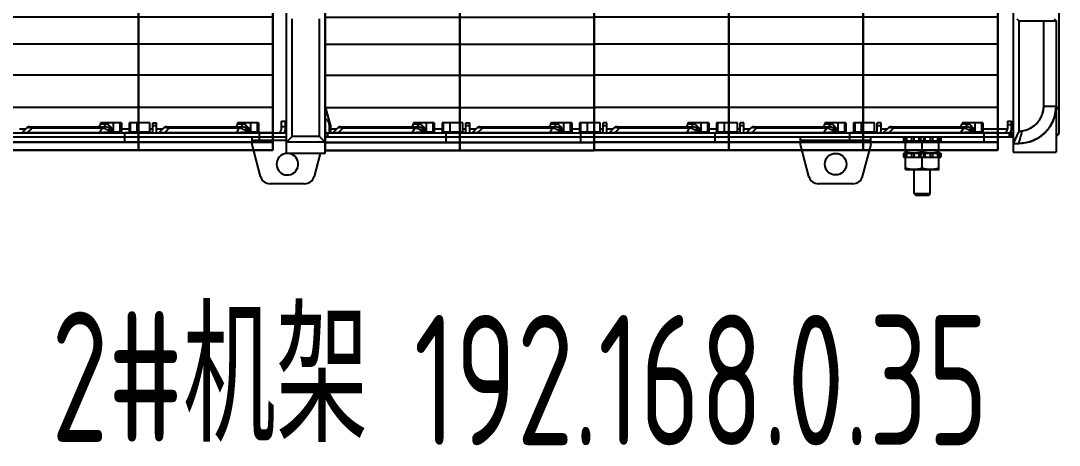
# Model space of a CAD drawing. Header units: millimetres. Extents: x 30557 to 235556, y -116603 to -73383.
# Drawn here: x 123950.4 to 124269.3, y -75320.6 to -75190.3 of the extents above; entities that cross this region are included whole.
import ezdxf

# ---------------------------------------------------------------- set-up
doc = ezdxf.new("R2010")
doc.units = ezdxf.units.MM
doc.layers.add('DRAW', color=7, linetype='Continuous')
doc.styles.add('supcon', font='sceie.shx', dxfattribs={"width": 0.75, "height": 40, "bigfont": 'sceic.shx'})

# ---------------------------------------------------------------- blocks, each defined once
blk = doc.blocks.new('1756-A10-Z')
at = {"color": 7, "linetype": 'Continuous'}
for p, q in [((201.72, -136.82), (201.72, 8.7)), ((211.64, -136.82), (211.64, 8.7)), ((387.68, 8.71), (387.68, -136.42)), ((399.5, -131.13), (399.5, 3.42)), ((203.22, -132.41), (203.22, -102.34)), ((210.14, -132.41), (210.14, -102.34)), ((388.68, -102.34), (389.18, -102.84)), ((389.18, -102.84), (398.7, -102.84)), ((389.18, -102.84), (389.18, -131.06)), ((395.54, -124.66), (395.54, -102.84)), ((398.2, -102.34), (398.7, -102.84)), ((398.7, -102.84), (398.7, -136.42)), ((212.98, -129.5), (211.64, -124.49)), ((136.01, -129.96), (155.01, -129.96)), ((159.46, -128.96), (154.13, -128.96)), ((154.13, -128.96), (154.13, -129.21)), ((159.46, -128.96), (159.46, -131.26)), ((166.79, -128.96), (161.47, -128.96)), ((161.47, -128.96), (161.47, -131.26)), ((166.79, -131.26), (166.79, -128.96)), ((167.48, -128.96), (168.48, -128.96)), ((167.48, -131.01), (167.48, -128.96)), ((168.48, -131.01), (168.48, -128.96)), ((171.09, -129.96), (190.09, -129.96)), ((194.54, -128.96), (189.21, -128.96)), ((189.21, -128.96), (189.21, -129.21)), ((194.54, -128.96), (194.54, -131.26)), ((200.46, -128.5), (201.47, -128.5)), ((200.46, -130.51), (200.46, -128.5)), ((201.47, -130.51), (201.47, -128.5)), ((211.69, -131.26), (211.69, -129.4)), ((212.69, -129.4), (212.69, -131.26)), ((212.98, -129.5), (212.98, -131.43)), ((215.59, -129.96), (235.09, -129.96)), ((239.54, -128.96), (234.22, -128.96)), ((234.22, -128.96), (234.22, -129.21)), ((239.54, -128.96), (239.54, -131.26)), ((246.87, -128.96), (241.55, -128.96)), ((241.55, -128.96), (241.55, -131.26)), ((246.87, -131.26), (246.87, -128.96)), ((247.66, -128.96), (248.66, -128.96)), ((247.66, -131.01), (247.66, -128.96)), ((248.66, -131.01), (248.66, -128.96)), ((251.27, -129.96), (270.27, -129.96)), ((274.72, -128.96), (269.4, -128.96)), ((269.4, -128.96), (269.4, -129.21)), ((274.72, -128.96), (274.72, -131.26)), ((282.05, -128.96), (276.73, -128.96)), ((276.73, -128.96), (276.73, -131.26)), ((282.05, -131.26), (282.05, -128.96)), ((283.74, -128.96), (282.74, -128.96)), ((282.74, -131.01), (282.74, -128.96)), ((283.74, -131.01), (283.74, -128.96)), ((286.35, -129.96), (305.35, -129.96)), ((309.8, -128.96), (304.47, -128.96)), ((304.47, -128.96), (304.47, -129.21)), ((309.8, -128.96), (309.8, -131.26)), ((317.13, -128.96), (311.81, -128.96)), ((311.81, -128.96), (311.81, -131.26)), ((317.13, -131.26), (317.13, -128.96)), ((318.82, -128.96), (317.82, -128.96)), ((317.82, -131.01), (317.82, -128.96)), ((318.82, -131.01), (318.82, -128.96)), ((321.43, -129.96), (340.43, -129.96)), ((344.88, -128.96), (339.55, -128.96)), ((339.55, -128.96), (339.55, -129.21)), ((344.88, -128.96), (344.88, -131.26)), ((352.21, -128.96), (346.88, -128.96)), ((346.88, -128.96), (346.88, -131.26)), ((352.21, -131.26), (352.21, -128.96)), ((353.9, -128.96), (352.9, -128.96)), ((352.9, -131.01), (352.9, -128.96)), ((353.9, -131.01), (353.9, -128.96)), ((356.51, -129.96), (375.51, -129.96)), ((379.96, -128.96), (374.63, -128.96)), ((374.63, -128.96), (374.63, -129.21)), ((379.96, -128.96), (379.96, -131.26)), ((386.27, -128.5), (387.28, -128.5)), ((386.27, -128.5), (386.27, -130.51)), ((387.28, -130.51), (387.28, -128.5)), ((26.36, -131.51), (201.72, -131.51)), ((26.36, -132.51), (201.72, -132.51)), ((135.19, -130.3), (134.06, -131.43)), ((170.27, -130.3), (169.14, -131.43)), ((192.94, -134.52), (192.94, -132.51)), ((203.22, -132.41), (201.72, -133.91)), ((210.14, -132.41), (203.22, -132.41)), ((210.14, -132.41), (211.64, -133.91)), ((211.64, -131.51), (387.68, -131.51)), ((211.64, -132.51), (387.68, -132.51)), ((212.24, -131.51), (212.24, -132.51)), ((214.77, -130.3), (213.64, -131.43)), ((250.46, -130.3), (249.32, -131.43)), ((285.53, -130.3), (284.4, -131.43)), ((320.61, -130.3), (319.48, -131.43)), ((333.25, -134.52), (333.25, -132.51)), ((351.29, -134.52), (351.29, -132.51)), ((355.69, -130.3), (354.56, -131.43)), ((359.64, -132.51), (359.64, -133.55)), ((359.65, -132.51), (359.65, -133.55)), ((360.14, -133.55), (360.14, -132.51)), ((360.44, -132.51), (360.44, -133.55)), ((361.78, -133.55), (361.78, -132.51)), ((362.3, -132.51), (362.3, -133.55)), ((363.63, -133.55), (363.63, -132.51)), ((364.12, -133.55), (364.12, -132.51)), ((364.73, -132.51), (364.73, -133.55)), ((365.21, -133.55), (365.21, -132.51)), ((366.55, -133.55), (366.55, -132.51)), ((367.07, -132.51), (367.07, -133.55)), ((368.4, -133.55), (368.4, -132.51)), ((368.71, -132.51), (368.71, -133.55)), ((369.19, -133.55), (369.19, -132.51)), ((369.2, -132.51), (369.2, -133.55)), ((386.73, -131.51), (386.73, -132.51)), ((389.18, -131.06), (387.68, -134.21)), ((195.12, -142.68), (192.94, -134.52)), ((211.64, -133.91), (201.72, -133.91)), ((335.44, -142.68), (333.25, -134.52)), ((351.29, -134.52), (349.11, -142.68)), ((359.64, -133.55), (369.2, -133.55)), ((360.12, -136.65), (360.12, -133.55)), ((364.42, -136.32), (364.42, -133.55)), ((368.73, -136.65), (368.73, -133.55)), ((387.68, -134.21), (389.15, -134.21)), ((211.64, -136.82), (201.72, -136.82)), ((210.36, -136.82), (208.79, -142.68)), ((359.64, -136.7), (369.2, -136.7)), ((359.64, -136.7), (359.64, -137.74)), ((359.64, -137.74), (369.2, -137.74)), ((359.65, -136.7), (359.65, -137.74)), ((360.22, -136.7), (360.11, -136.64)), ((360.12, -140.84), (360.12, -137.74)), ((360.14, -137.74), (360.14, -136.7)), ((360.44, -136.7), (360.44, -137.74)), ((361.78, -137.74), (361.78, -136.7)), ((362.3, -136.7), (362.3, -137.74)), ((363.63, -137.74), (363.63, -136.7)), ((364.12, -137.74), (364.12, -136.7)), ((364.42, -140.5), (364.42, -137.74)), ((364.73, -136.7), (364.73, -137.74)), ((365.21, -137.74), (365.21, -136.7)), ((366.55, -137.74), (366.55, -136.7)), ((367.07, -136.7), (367.07, -137.74)), ((368.4, -137.74), (368.4, -136.7)), ((368.63, -136.7), (368.74, -136.64)), ((368.71, -136.7), (368.71, -137.74)), ((368.73, -140.84), (368.73, -137.74)), ((369.19, -137.74), (369.19, -136.7)), ((369.2, -136.7), (369.2, -137.74)), ((387.68, -136.42), (398.7, -136.42)), ((360.22, -140.89), (360.11, -140.83)), ((368.63, -140.89), (368.74, -140.83)), ((360.22, -140.89), (368.63, -140.89)), ((362.34, -147.04), (362.34, -140.89)), ((366.51, -147.04), (366.51, -140.89)), ((206.37, -144.54), (197.54, -144.54)), ((346.69, -144.54), (337.86, -144.54)), ((362.34, -147.04), (366.51, -147.04)), ((362.72, -147.42), (362.34, -147.04)), ((362.72, -147.42), (366.13, -147.42)), ((366.13, -147.42), (366.51, -147.04))]:
    blk.add_line(p, q, dxfattribs=at)
at = {"color": 9, "linetype": 'Continuous'}
for p, q in [((395.54, -124.66), (398.7, -124.66)), ((136.61, -130.3), (136.61, -129.96)), ((154.13, -129.21), (155.28, -129.21)), ((154.49, -130.3), (154.49, -129.96)), ((157.41, -128.96), (157.41, -131.12)), ((159.19, -131.26), (159.19, -128.96)), ((161.73, -128.96), (161.73, -131.26)), ((163.52, -131.26), (163.52, -128.96)), ((168.48, -129.71), (167.48, -129.71)), ((171.69, -130.3), (171.69, -129.96)), ((189.21, -129.21), (190.36, -129.21)), ((189.57, -130.3), (189.57, -129.96)), ((192.49, -128.96), (192.49, -131.12)), ((194.27, -131.26), (194.27, -128.96)), ((201.47, -130), (200.46, -130)), ((216.19, -130.3), (216.19, -129.96)), ((234.22, -129.21), (235.36, -129.21)), ((234.57, -130.3), (234.57, -129.96)), ((237.49, -128.96), (237.49, -131.12)), ((239.27, -131.26), (239.27, -128.96)), ((241.81, -128.96), (241.81, -131.26)), ((243.6, -131.26), (243.6, -128.96)), ((248.66, -129.71), (247.66, -129.71)), ((251.87, -130.3), (251.87, -129.96)), ((269.4, -129.21), (270.54, -129.21)), ((269.75, -130.3), (269.75, -129.96)), ((272.67, -128.96), (272.67, -131.12)), ((274.45, -131.26), (274.45, -128.96)), ((276.99, -128.96), (276.99, -131.26)), ((278.78, -131.26), (278.78, -128.96)), ((283.74, -129.71), (282.74, -129.71)), ((286.95, -130.3), (286.95, -129.96)), ((304.47, -129.21), (305.62, -129.21)), ((304.83, -130.3), (304.83, -129.96)), ((307.75, -128.96), (307.75, -131.12)), ((309.53, -131.26), (309.53, -128.96)), ((312.07, -128.96), (312.07, -131.26)), ((313.86, -131.26), (313.86, -128.96)), ((318.82, -129.71), (317.82, -129.71)), ((322.03, -130.3), (322.03, -129.96)), ((339.55, -129.21), (340.7, -129.21)), ((339.91, -130.3), (339.91, -129.96)), ((342.83, -128.96), (342.83, -131.12)), ((344.61, -131.26), (344.61, -128.96)), ((347.15, -128.96), (347.15, -131.26)), ((348.94, -131.26), (348.94, -128.96)), ((353.9, -129.71), (352.9, -129.71)), ((357.11, -130.3), (357.11, -129.96)), ((374.63, -129.21), (375.77, -129.21)), ((374.99, -130.3), (374.99, -129.96)), ((377.91, -128.96), (377.91, -131.12)), ((379.69, -131.26), (379.69, -128.96)), ((387.28, -129.5), (386.27, -129.5)), ((133.4, -130.51), (134.99, -130.51)), ((135.48, -131.43), (136.61, -130.3)), ((135.48, -131.43), (153.84, -131.43)), ((154.49, -130.3), (136.61, -130.3)), ((154.49, -130.3), (153.84, -131.43)), ((154.54, -131.41), (154.5, -131.41)), ((156.5, -131.26), (156.58, -131.12)), ((156.5, -131.26), (159.46, -131.26)), ((157.41, -131.12), (156.58, -131.12)), ((159.46, -130.51), (161.47, -130.51)), ((161.47, -131.26), (166.79, -131.26)), ((166.79, -130.51), (167.48, -130.51)), ((168.48, -130.51), (170.07, -130.51)), ((170.56, -131.43), (171.69, -130.3)), ((170.56, -131.43), (188.92, -131.43)), ((189.57, -130.3), (171.69, -130.3)), ((189.57, -130.3), (188.92, -131.43)), ((189.62, -131.41), (189.58, -131.41)), ((191.58, -131.26), (191.66, -131.12)), ((191.58, -131.26), (194.54, -131.26)), ((192.49, -131.12), (191.66, -131.12)), ((211.74, -132.51), (211.74, -131.51)), ((212.98, -130.51), (214.57, -130.51)), ((215.06, -131.43), (216.19, -130.3)), ((215.06, -131.43), (233.92, -131.43)), ((234.57, -130.3), (216.19, -130.3)), ((234.57, -130.3), (233.92, -131.43)), ((234.62, -131.41), (234.58, -131.41)), ((236.58, -131.26), (236.66, -131.12)), ((236.58, -131.26), (239.54, -131.26)), ((237.49, -131.12), (236.66, -131.12)), ((239.54, -130.51), (241.55, -130.51)), ((241.55, -131.26), (246.87, -131.26)), ((246.87, -130.51), (247.66, -130.51)), ((248.66, -130.51), (250.25, -130.51)), ((250.74, -131.43), (251.87, -130.3)), ((250.74, -131.43), (269.1, -131.43)), ((269.75, -130.3), (251.87, -130.3)), ((269.75, -130.3), (269.1, -131.43)), ((269.8, -131.41), (269.76, -131.41)), ((271.76, -131.26), (271.84, -131.12)), ((271.76, -131.26), (274.72, -131.26)), ((272.67, -131.12), (271.84, -131.12)), ((274.72, -130.51), (276.73, -130.51)), ((276.73, -131.26), (282.05, -131.26)), ((282.05, -130.51), (282.74, -130.51)), ((283.74, -130.51), (285.33, -130.51)), ((285.82, -131.43), (286.95, -130.3)), ((285.82, -131.43), (304.18, -131.43)), ((304.83, -130.3), (286.95, -130.3)), ((304.83, -130.3), (304.18, -131.43)), ((304.88, -131.41), (304.84, -131.41)), ((306.84, -131.26), (306.92, -131.12)), ((306.84, -131.26), (309.8, -131.26)), ((307.75, -131.12), (306.92, -131.12)), ((309.8, -130.51), (311.81, -130.51)), ((311.81, -131.26), (317.13, -131.26)), ((317.13, -130.51), (317.82, -130.51)), ((318.82, -130.51), (320.41, -130.51)), ((320.9, -131.43), (322.03, -130.3)), ((320.9, -131.43), (339.26, -131.43)), ((339.91, -130.3), (322.03, -130.3)), ((339.91, -130.3), (339.26, -131.43)), ((339.96, -131.41), (339.92, -131.41)), ((341.92, -131.26), (342, -131.12)), ((341.92, -131.26), (344.88, -131.26)), ((342.83, -131.12), (342, -131.12)), ((346.88, -131.26), (352.21, -131.26)), ((353.9, -130.51), (355.49, -130.51)), ((355.98, -131.43), (357.11, -130.3)), ((355.98, -131.43), (374.34, -131.43)), ((374.99, -130.3), (357.11, -130.3)), ((374.99, -130.3), (374.34, -131.43)), ((375.04, -131.41), (375, -131.41)), ((376.99, -131.26), (377.08, -131.12)), ((376.99, -131.26), (379.96, -131.26)), ((377.91, -131.12), (377.08, -131.12)), ((379.96, -130.51), (386.27, -130.51)), ((387.24, -131.51), (387.24, -132.51)), ((387.28, -130.51), (387.68, -130.51)), ((201.72, -133.51), (192.94, -133.51)), ((351.29, -133.51), (333.25, -133.51))]:
    blk.add_line(p, q, dxfattribs=at)
at = {"color": 7, "linetype": 'Continuous'}
blk.add_circle((342.27, -139.53), 2.76, dxfattribs=at)
for centre, radius, start, end in [((389.15, -124.66), 9.55, 270, 0), ((389.15, -124.66), 6.39, 278.2072, 360), ((389.12, -124.66), 6.42, 346.4125, 359.9598), ((389.15, -124.65), 9.55, 349.1533, 359.9513), ((398.13, -126.12), 1.38, 0, 67.3162), ((389.15, -124.66), 6.39, 332.7319, 338.0625), ((389.16, -124.67), 6.38, 338.0843, 346.4098), ((136.01, -131.12), 1.15, 90, 134.9999), ((153.38, -129.21), 0.752, 300, 0), ((171.09, -131.12), 1.15, 90, 134.9999), ((188.46, -129.21), 0.752, 300, 0), ((211.19, -129.4), 1.5, 0, 72.2016), ((211.19, -129.4), 0.501, 0, 22.6631), ((215.59, -131.12), 1.15, 90, 134.9999), ((233.46, -129.21), 0.752, 300, 0), ((251.27, -131.12), 1.15, 90, 134.9999), ((268.64, -129.21), 0.752, 300, 0), ((286.35, -131.12), 1.15, 90, 134.9999), ((303.72, -129.21), 0.752, 300, 0), ((321.43, -131.12), 1.15, 90, 134.9999), ((338.8, -129.21), 0.752, 300, 0), ((356.51, -131.12), 1.15, 90, 134.9999), ((373.88, -129.21), 0.752, 300, 0), ((389.16, -124.67), 6.38, 291.7967, 299.5672), ((389.15, -124.67), 6.39, 299.5894, 305.4732), ((389.13, -124.64), 6.43, 305.476, 317.7108), ((389.19, -124.7), 6.34, 317.7388, 319.1028), ((389.12, -124.65), 6.42, 319.144, 332.7276), ((159.71, -131.26), 0.251, 180, 240), ((167.04, -131.26), 0.251, 180, 270), ((166.98, -131.01), 0.501, 300.1074, 0), ((166.98, -131.01), 1.5, 340.2953, 0), ((194.79, -131.26), 0.251, 180, 240), ((199.46, -130.51), 1, 270, 0), ((199.46, -130.51), 2, 329.3914, 0), ((212.94, -131.26), 1.25, 180, 192.0165), ((212.94, -131.26), 0.251, 180, 270), ((239.79, -131.26), 0.251, 180, 240), ((241.3, -131.26), 0.251, 330, 0), ((247.12, -131.26), 0.251, 180, 270), ((247.16, -131.01), 0.501, 300.1074, 0), ((247.16, -131.01), 1.5, 340.2953, 0), ((274.97, -131.26), 0.251, 180, 240), ((282.3, -131.26), 0.251, 180, 270), ((282.24, -131.01), 0.501, 300.1074, 0), ((282.24, -131.01), 1.5, 340.2953, 0), ((310.05, -131.26), 0.251, 180, 240), ((317.38, -131.26), 0.251, 180, 270), ((317.32, -131.01), 0.501, 300.1074, 0), ((317.32, -131.01), 1.5, 340.2953, 0), ((345.13, -131.26), 0.251, 180, 240), ((352.46, -131.26), 0.251, 180, 270), ((352.4, -131.01), 0.501, 300.1074, 0), ((352.4, -131.01), 1.5, 340.2953, 0), ((380.21, -131.26), 0.251, 180, 240), ((385.27, -130.51), 1, 270, 0), ((385.27, -130.51), 2, 329.3914, 0), ((389.15, -124.66), 6.4, 270.2742, 278.2025), ((389.15, -124.67), 6.39, 270.2695, 271.0352), ((389.15, -124.66), 6.39, 271.0354, 272.9161), ((389.15, -124.66), 6.4, 272.9161, 275.5606), ((389.15, -124.66), 6.39, 275.5606, 277.4215), ((389.15, -124.67), 6.39, 277.4217, 278.2072), ((389.14, -124.63), 6.42, 278.2473, 291.7947), ((398.13, -131.13), 1.38, 292.6838, 0), ((201.96, -139.53), 2.76, 95.0622, 79.7789), ((197.54, -142.03), 2.51, 195, 270), ((206.37, -142.03), 2.51, 270, 345), ((337.86, -142.03), 2.51, 195, 270), ((346.69, -142.03), 2.51, 270, 345)]:
    blk.add_arc(centre, radius, start, end, dxfattribs=at)
at = {"color": 9, "linetype": 'Continuous'}
for centre, radius, start, end in [((134.25, -106.97), 24.49, 270.7442, 271.7661), ((133.62, -85.41), 46.06, 271.7179, 272.3151), ((135.12, -136.65), 6.52, 76.8135, 77.3414), ((152.7, -94.2), 37.26, 271.7595, 272.7718), ((153.62, -135.92), 5.69, 76.7094, 81.1495), ((152.5, -89.96), 41.49, 272.813, 273.3439), ((152.59, -91.37), 40.09, 273.34, 273.9075), ((153.58, -136.11), 5.88, 75.1607, 76.753), ((153.66, -135.83), 5.58, 69.0677, 75.2237), ((152.91, -96.07), 35.38, 273.9014, 274.5525), ((153.53, -103.74), 27.67, 274.5404, 275.3653), ((154.43, -113.21), 18.16, 275.3337, 276.5334), ((155.25, -131.12), 1.32, 359.9957, 14.909), ((169.31, -106.41), 25.06, 270.7825, 271.7823), ((168.69, -85.07), 46.4, 271.7357, 272.3137), ((170.2, -136.65), 6.52, 76.8135, 77.3414), ((187.78, -94.2), 37.25, 271.7594, 272.7719), ((188.7, -135.92), 5.69, 76.7094, 81.1495), ((187.58, -89.97), 41.49, 272.8131, 273.344), ((187.67, -91.36), 40.09, 273.3401, 273.9075), ((188.66, -136.11), 5.88, 75.1607, 76.753), ((188.74, -135.83), 5.58, 69.0677, 75.2237), ((187.99, -96.07), 35.37, 273.9015, 274.5526), ((188.61, -103.74), 27.67, 274.5405, 275.3653), ((189.51, -113.21), 18.16, 275.3337, 276.5334), ((190.33, -131.12), 1.32, 359.9957, 14.909), ((213.82, -106.97), 24.49, 270.7442, 271.7661), ((213.2, -85.41), 46.06, 271.7179, 272.3151), ((214.7, -136.65), 6.52, 76.8135, 77.3414), ((232.78, -94.2), 37.26, 271.7595, 272.7718), ((233.7, -135.92), 5.69, 76.7094, 81.1495), ((232.58, -89.96), 41.49, 272.813, 273.3439), ((232.67, -91.37), 40.09, 273.34, 273.9075), ((233.66, -136.11), 5.88, 75.1607, 76.753), ((233.74, -135.83), 5.58, 69.0677, 75.2237), ((232.99, -96.07), 35.38, 273.9014, 274.5525), ((233.61, -103.74), 27.67, 274.5404, 275.3653), ((234.51, -113.21), 18.16, 275.3337, 276.5334), ((235.34, -131.12), 1.32, 359.9957, 14.909), ((249.51, -106.97), 24.49, 270.7442, 271.7661), ((248.88, -85.41), 46.06, 271.7179, 272.3151), ((250.38, -136.65), 6.52, 76.8135, 77.3414), ((267.96, -94.2), 37.26, 271.7595, 272.7718), ((268.88, -135.92), 5.69, 76.7094, 81.1495), ((267.76, -89.96), 41.49, 272.813, 273.3439), ((267.85, -91.37), 40.09, 273.34, 273.9075), ((268.84, -136.11), 5.88, 75.1607, 76.753), ((268.92, -135.83), 5.58, 69.0677, 75.2237), ((268.17, -96.07), 35.38, 273.9014, 274.5525), ((268.79, -103.74), 27.67, 274.5404, 275.3653), ((269.69, -113.21), 18.16, 275.3337, 276.5334), ((270.51, -131.12), 1.32, 359.9957, 14.909), ((284.58, -106.97), 24.49, 270.7442, 271.7661), ((283.96, -85.41), 46.06, 271.7179, 272.3151), ((285.46, -136.65), 6.52, 76.8135, 77.3414), ((303.04, -94.2), 37.26, 271.7595, 272.7718), ((303.96, -135.92), 5.69, 76.7094, 81.1495), ((302.84, -89.96), 41.49, 272.813, 273.3439), ((302.93, -91.37), 40.09, 273.34, 273.9075), ((303.92, -136.11), 5.88, 75.1607, 76.753), ((304, -135.83), 5.58, 69.0677, 75.2237), ((303.25, -96.07), 35.38, 273.9014, 274.5525), ((303.87, -103.74), 27.67, 274.5404, 275.3653), ((304.77, -113.21), 18.16, 275.3337, 276.5334), ((305.59, -131.12), 1.32, 359.9957, 14.909), ((319.66, -106.97), 24.49, 270.7442, 271.7661), ((319.04, -85.41), 46.06, 271.7179, 272.3151), ((320.54, -136.65), 6.52, 76.8135, 77.3414), ((338.11, -94.2), 37.26, 271.7595, 272.7718), ((339.04, -135.92), 5.69, 76.7094, 81.1495), ((337.92, -89.96), 41.49, 272.813, 273.3439), ((338.01, -91.37), 40.09, 273.34, 273.9075), ((339, -136.11), 5.88, 75.1607, 76.753), ((339.08, -135.83), 5.58, 69.0677, 75.2237), ((338.33, -96.07), 35.38, 273.9014, 274.5525), ((338.95, -103.74), 27.67, 274.5404, 275.3653), ((339.85, -113.21), 18.16, 275.3337, 276.5334), ((340.67, -131.12), 1.32, 359.9957, 14.909), ((354.73, -106.41), 25.06, 270.7825, 271.7823), ((354.1, -85.07), 46.4, 271.7357, 272.3137), ((355.62, -136.65), 6.52, 76.8135, 77.3414), ((373.19, -94.2), 37.25, 271.7594, 272.7719), ((374.12, -135.92), 5.69, 76.7094, 81.1495), ((373, -89.97), 41.49, 272.8131, 273.344), ((374.08, -136.11), 5.88, 75.1607, 76.753), ((373.09, -91.36), 40.09, 273.3401, 273.9075), ((374.16, -135.83), 5.58, 69.0677, 75.2237), ((373.41, -96.07), 35.37, 273.9015, 274.5526), ((374.03, -103.74), 27.67, 274.5405, 275.3653), ((374.93, -113.21), 18.16, 275.3337, 276.5334), ((375.75, -131.12), 1.32, 359.9957, 14.909), ((48.46, -35.97), 354.57, 343.9142, 344.4554)]:
    blk.add_arc(centre, radius, start, end, dxfattribs=at)
at = {"color": 7, "linetype": 'Continuous'}
for points, knots in [([(398.53, -126.45), (398.32, -127.53), (397.54, -129.63), (395.37, -132.16), (392.47, -133.83), (390.25, -134.21), (389.15, -134.21)], [0, 0, 0, 0, 0.25103, 0.498917, 0.747717, 1, 1, 1, 1]), ([(360.12, -136.32), (360.3, -136.37), (360.65, -136.46), (361.1, -136.55), (361.46, -136.6), (361.73, -136.63), (362, -136.65), (362.27, -136.65), (362.54, -136.65), (362.82, -136.63), (363.09, -136.6), (363.45, -136.55), (363.9, -136.46), (364.25, -136.37), (364.42, -136.32)], [0, 0, 0, 0, 0.12553, 0.250641, 0.313067, 0.375422, 0.437725, 0.500001, 0.562277, 0.62458, 0.686934, 0.74936, 0.874471, 1, 1, 1, 1]), ([(364.42, -136.32), (364.6, -136.37), (364.95, -136.46), (365.4, -136.55), (365.76, -136.6), (366.03, -136.63), (366.3, -136.65), (366.58, -136.65), (366.85, -136.65), (367.12, -136.63), (367.39, -136.6), (367.75, -136.55), (368.2, -136.46), (368.55, -136.37), (368.73, -136.32)], [0, 0, 0, 0, 0.12553, 0.250641, 0.313067, 0.375422, 0.437725, 0.500001, 0.562277, 0.62458, 0.686934, 0.74936, 0.874471, 1, 1, 1, 1]), ([(360.12, -140.5), (360.3, -140.55), (360.65, -140.65), (361.1, -140.74), (361.46, -140.79), (361.73, -140.82), (362, -140.83), (362.27, -140.84), (362.54, -140.83), (362.82, -140.82), (363.09, -140.79), (363.45, -140.74), (363.9, -140.65), (364.25, -140.55), (364.42, -140.5)], [0, 0, 0, 0, 0.12553, 0.250641, 0.313067, 0.375422, 0.437725, 0.500001, 0.562277, 0.62458, 0.686934, 0.74936, 0.874471, 1, 1, 1, 1]), ([(364.42, -140.5), (364.6, -140.55), (364.95, -140.65), (365.4, -140.74), (365.76, -140.79), (366.03, -140.82), (366.3, -140.83), (366.58, -140.84), (366.85, -140.83), (367.12, -140.82), (367.39, -140.79), (367.75, -140.74), (368.2, -140.65), (368.55, -140.55), (368.73, -140.5)], [0, 0, 0, 0, 0.12553, 0.250641, 0.313067, 0.375422, 0.437725, 0.500001, 0.562277, 0.62458, 0.686934, 0.74936, 0.874471, 1, 1, 1, 1])]:
    blk.add_open_spline(points, degree=3, knots=knots, dxfattribs=at)
at = {"color": 9, "linetype": 'Continuous'}
for points, knots in [([(135.96, -130.19), (135.8, -130.17), (135.54, -130.16), (135.26, -130.23), (135.19, -130.3)], [0, 0, 0, 0, 0.62276, 1, 1, 1, 1]), ([(136.55, -130.29), (136.5, -130.28), (136.3, -130.24), (136.11, -130.2), (135.96, -130.19)], [0, 0, 0, 0, 0.263343, 1, 1, 1, 1]), ([(155.28, -129.21), (155.27, -129.39), (155.26, -129.63), (155.11, -129.96), (155.01, -129.96)], [0, 0, 0, 0, 0.650715, 1, 1, 1, 1]), ([(156.25, -130.26), (156.16, -130.21), (155.77, -130.04), (155.34, -129.96), (155.01, -129.96)], [0, 0, 0, 0, 0.239647, 1, 1, 1, 1]), ([(156.44, -129.7), (156.39, -129.81), (156.3, -129.98), (156.24, -130.18), (156.25, -130.26)], [0, 0, 0, 0, 0.596409, 1, 1, 1, 1]), ([(157.41, -131.12), (157.36, -130.99), (157.12, -130.47), (156.77, -130), (156.44, -129.7)], [0, 0, 0, 0, 0.237328, 1, 1, 1, 1]), ([(171.04, -130.19), (170.88, -130.17), (170.62, -130.16), (170.34, -130.23), (170.27, -130.3)], [0, 0, 0, 0, 0.62276, 1, 1, 1, 1]), ([(171.63, -130.29), (171.58, -130.28), (171.38, -130.24), (171.18, -130.2), (171.04, -130.19)], [0, 0, 0, 0, 0.263343, 1, 1, 1, 1]), ([(190.36, -129.21), (190.35, -129.39), (190.34, -129.63), (190.19, -129.96), (190.09, -129.96)], [0, 0, 0, 0, 0.650715, 1, 1, 1, 1]), ([(191.33, -130.26), (191.24, -130.21), (190.85, -130.04), (190.42, -129.96), (190.09, -129.96)], [0, 0, 0, 0, 0.239647, 1, 1, 1, 1]), ([(191.52, -129.7), (191.47, -129.81), (191.38, -129.98), (191.32, -130.18), (191.33, -130.26)], [0, 0, 0, 0, 0.596409, 1, 1, 1, 1]), ([(192.49, -131.12), (192.44, -130.99), (192.2, -130.47), (191.85, -130), (191.52, -129.7)], [0, 0, 0, 0, 0.237328, 1, 1, 1, 1]), ([(215.54, -130.19), (215.38, -130.17), (215.12, -130.16), (214.84, -130.23), (214.77, -130.3)], [0, 0, 0, 0, 0.62276, 1, 1, 1, 1]), ([(216.13, -130.29), (216.08, -130.28), (215.88, -130.24), (215.69, -130.2), (215.54, -130.19)], [0, 0, 0, 0, 0.263343, 1, 1, 1, 1]), ([(235.36, -129.21), (235.35, -129.39), (235.35, -129.63), (235.19, -129.96), (235.09, -129.96)], [0, 0, 0, 0, 0.650715, 1, 1, 1, 1]), ([(236.33, -130.26), (236.24, -130.21), (235.85, -130.04), (235.42, -129.96), (235.09, -129.96)], [0, 0, 0, 0, 0.239647, 1, 1, 1, 1]), ([(236.53, -129.7), (236.47, -129.81), (236.38, -129.98), (236.32, -130.18), (236.33, -130.26)], [0, 0, 0, 0, 0.596409, 1, 1, 1, 1]), ([(237.49, -131.12), (237.44, -130.99), (237.2, -130.47), (236.85, -130), (236.53, -129.7)], [0, 0, 0, 0, 0.237328, 1, 1, 1, 1]), ([(251.22, -130.19), (251.06, -130.17), (250.8, -130.16), (250.53, -130.23), (250.46, -130.3)], [0, 0, 0, 0, 0.62276, 1, 1, 1, 1]), ([(251.81, -130.29), (251.76, -130.28), (251.57, -130.24), (251.37, -130.2), (251.22, -130.19)], [0, 0, 0, 0, 0.263343, 1, 1, 1, 1]), ([(270.54, -129.21), (270.53, -129.39), (270.53, -129.63), (270.37, -129.96), (270.27, -129.96)], [0, 0, 0, 0, 0.650715, 1, 1, 1, 1]), ([(271.51, -130.26), (271.42, -130.21), (271.03, -130.04), (270.6, -129.96), (270.27, -129.96)], [0, 0, 0, 0, 0.239647, 1, 1, 1, 1]), ([(271.71, -129.7), (271.65, -129.81), (271.56, -129.98), (271.5, -130.18), (271.51, -130.26)], [0, 0, 0, 0, 0.596409, 1, 1, 1, 1]), ([(272.67, -131.12), (272.62, -130.99), (272.38, -130.47), (272.03, -130), (271.71, -129.7)], [0, 0, 0, 0, 0.237328, 1, 1, 1, 1]), ([(286.3, -130.19), (286.14, -130.17), (285.88, -130.16), (285.6, -130.23), (285.53, -130.3)], [0, 0, 0, 0, 0.62276, 1, 1, 1, 1]), ([(286.89, -130.29), (286.84, -130.28), (286.64, -130.24), (286.45, -130.2), (286.3, -130.19)], [0, 0, 0, 0, 0.263343, 1, 1, 1, 1]), ([(305.62, -129.21), (305.61, -129.39), (305.6, -129.63), (305.45, -129.96), (305.35, -129.96)], [0, 0, 0, 0, 0.650715, 1, 1, 1, 1]), ([(306.59, -130.26), (306.5, -130.21), (306.11, -130.04), (305.68, -129.96), (305.35, -129.96)], [0, 0, 0, 0, 0.239647, 1, 1, 1, 1]), ([(306.78, -129.7), (306.73, -129.81), (306.64, -129.98), (306.58, -130.18), (306.59, -130.26)], [0, 0, 0, 0, 0.596409, 1, 1, 1, 1]), ([(307.75, -131.12), (307.7, -130.99), (307.46, -130.47), (307.11, -130), (306.78, -129.7)], [0, 0, 0, 0, 0.237328, 1, 1, 1, 1]), ([(321.38, -130.19), (321.22, -130.17), (320.96, -130.16), (320.68, -130.23), (320.61, -130.3)], [0, 0, 0, 0, 0.62276, 1, 1, 1, 1]), ([(321.97, -130.29), (321.92, -130.28), (321.72, -130.24), (321.52, -130.2), (321.38, -130.19)], [0, 0, 0, 0, 0.263343, 1, 1, 1, 1]), ([(340.7, -129.21), (340.69, -129.39), (340.68, -129.63), (340.53, -129.96), (340.43, -129.96)], [0, 0, 0, 0, 0.650715, 1, 1, 1, 1]), ([(341.67, -130.26), (341.58, -130.21), (341.19, -130.04), (340.76, -129.96), (340.43, -129.96)], [0, 0, 0, 0, 0.239647, 1, 1, 1, 1]), ([(341.86, -129.7), (341.81, -129.81), (341.72, -129.98), (341.66, -130.18), (341.67, -130.26)], [0, 0, 0, 0, 0.596409, 1, 1, 1, 1]), ([(342.83, -131.12), (342.78, -130.99), (342.54, -130.47), (342.19, -130), (341.86, -129.7)], [0, 0, 0, 0, 0.237328, 1, 1, 1, 1]), ([(356.46, -130.19), (356.29, -130.17), (356.04, -130.16), (355.76, -130.23), (355.69, -130.3)], [0, 0, 0, 0, 0.62276, 1, 1, 1, 1]), ([(357.05, -130.29), (357, -130.28), (356.8, -130.24), (356.6, -130.2), (356.46, -130.19)], [0, 0, 0, 0, 0.263343, 1, 1, 1, 1]), ([(375.77, -129.21), (375.77, -129.39), (375.76, -129.63), (375.61, -129.96), (375.51, -129.96)], [0, 0, 0, 0, 0.650715, 1, 1, 1, 1]), ([(376.75, -130.26), (376.66, -130.21), (376.27, -130.04), (375.84, -129.96), (375.51, -129.96)], [0, 0, 0, 0, 0.239647, 1, 1, 1, 1]), ([(376.94, -129.7), (376.88, -129.81), (376.8, -129.98), (376.74, -130.18), (376.75, -130.26)], [0, 0, 0, 0, 0.596409, 1, 1, 1, 1]), ([(377.91, -131.12), (377.86, -130.99), (377.61, -130.47), (377.27, -130), (376.94, -129.7)], [0, 0, 0, 0, 0.237328, 1, 1, 1, 1]), ([(134.56, -131.46), (134.43, -131.46), (134.37, -131.45), (134.04, -131.46), (134.06, -131.43)], [0, 0, 0, 0, 0.805261, 1, 1, 1, 1]), ([(155.66, -130.61), (155.7, -130.63), (155.88, -130.7), (156.05, -130.78), (156.17, -130.85)], [0, 0, 0, 0, 0.264371, 1, 1, 1, 1]), ([(156.17, -130.85), (156.21, -130.87), (156.35, -130.95), (156.49, -131.04), (156.58, -131.12)], [0, 0, 0, 0, 0.274295, 1, 1, 1, 1]), ([(157.41, -131.12), (157.33, -131.04), (156.99, -130.71), (156.58, -130.43), (156.25, -130.26)], [0, 0, 0, 0, 0.222525, 1, 1, 1, 1]), ([(156.5, -131.26), (156.5, -131.32), (156.53, -131.45), (156.66, -131.51), (156.71, -131.51)], [0, 0, 0, 0, 0.525084, 1, 1, 1, 1]), ([(161.73, -131.26), (161.73, -131.32), (161.69, -131.45), (161.57, -131.51), (161.52, -131.51)], [0, 0, 0, 0, 0.525326, 1, 1, 1, 1]), ([(169.65, -131.46), (169.52, -131.46), (169.46, -131.45), (169.12, -131.46), (169.14, -131.43)], [0, 0, 0, 0, 0.804769, 1, 1, 1, 1]), ([(190.73, -130.61), (190.78, -130.63), (190.96, -130.7), (191.13, -130.78), (191.25, -130.85)], [0, 0, 0, 0, 0.264371, 1, 1, 1, 1]), ([(191.25, -130.85), (191.29, -130.87), (191.43, -130.95), (191.57, -131.04), (191.66, -131.12)], [0, 0, 0, 0, 0.274295, 1, 1, 1, 1]), ([(192.49, -131.12), (192.41, -131.04), (192.07, -130.71), (191.66, -130.43), (191.33, -130.26)], [0, 0, 0, 0, 0.222525, 1, 1, 1, 1]), ([(191.58, -131.26), (191.58, -131.32), (191.61, -131.45), (191.74, -131.51), (191.79, -131.51)], [0, 0, 0, 0, 0.525084, 1, 1, 1, 1]), ([(214.14, -131.46), (214.01, -131.46), (213.95, -131.45), (213.62, -131.46), (213.64, -131.43)], [0, 0, 0, 0, 0.805261, 1, 1, 1, 1]), ([(235.74, -130.61), (235.78, -130.63), (235.96, -130.7), (236.13, -130.78), (236.25, -130.85)], [0, 0, 0, 0, 0.264371, 1, 1, 1, 1]), ([(236.25, -130.85), (236.29, -130.87), (236.43, -130.95), (236.57, -131.04), (236.66, -131.12)], [0, 0, 0, 0, 0.274295, 1, 1, 1, 1]), ([(237.49, -131.12), (237.41, -131.04), (237.07, -130.71), (236.66, -130.43), (236.33, -130.26)], [0, 0, 0, 0, 0.222525, 1, 1, 1, 1]), ([(236.58, -131.26), (236.58, -131.32), (236.62, -131.45), (236.74, -131.51), (236.79, -131.51)], [0, 0, 0, 0, 0.525084, 1, 1, 1, 1]), ([(241.81, -131.26), (241.81, -131.32), (241.78, -131.45), (241.65, -131.51), (241.6, -131.51)], [0, 0, 0, 0, 0.525326, 1, 1, 1, 1]), ([(249.82, -131.46), (249.69, -131.46), (249.63, -131.45), (249.3, -131.46), (249.32, -131.43)], [0, 0, 0, 0, 0.805261, 1, 1, 1, 1]), ([(270.92, -130.61), (270.96, -130.63), (271.14, -130.7), (271.31, -130.78), (271.43, -130.85)], [0, 0, 0, 0, 0.264371, 1, 1, 1, 1]), ([(271.43, -130.85), (271.47, -130.87), (271.61, -130.95), (271.75, -131.04), (271.84, -131.12)], [0, 0, 0, 0, 0.274295, 1, 1, 1, 1]), ([(272.67, -131.12), (272.59, -131.04), (272.25, -130.71), (271.84, -130.43), (271.51, -130.26)], [0, 0, 0, 0, 0.222525, 1, 1, 1, 1]), ([(271.76, -131.26), (271.76, -131.32), (271.8, -131.45), (271.92, -131.51), (271.97, -131.51)], [0, 0, 0, 0, 0.525084, 1, 1, 1, 1]), ([(276.99, -131.26), (276.99, -131.32), (276.96, -131.45), (276.83, -131.51), (276.78, -131.51)], [0, 0, 0, 0, 0.525326, 1, 1, 1, 1]), ([(284.9, -131.46), (284.77, -131.46), (284.71, -131.45), (284.38, -131.46), (284.4, -131.43)], [0, 0, 0, 0, 0.805261, 1, 1, 1, 1]), ([(306, -130.61), (306.04, -130.63), (306.22, -130.7), (306.39, -130.78), (306.51, -130.85)], [0, 0, 0, 0, 0.264371, 1, 1, 1, 1]), ([(306.51, -130.85), (306.55, -130.87), (306.69, -130.95), (306.83, -131.04), (306.92, -131.12)], [0, 0, 0, 0, 0.274295, 1, 1, 1, 1]), ([(307.75, -131.12), (307.67, -131.04), (307.33, -130.71), (306.92, -130.43), (306.59, -130.26)], [0, 0, 0, 0, 0.222525, 1, 1, 1, 1]), ([(306.84, -131.26), (306.84, -131.32), (306.87, -131.45), (307, -131.51), (307.05, -131.51)], [0, 0, 0, 0, 0.525084, 1, 1, 1, 1]), ([(312.07, -131.26), (312.07, -131.32), (312.03, -131.45), (311.91, -131.51), (311.86, -131.51)], [0, 0, 0, 0, 0.525326, 1, 1, 1, 1]), ([(319.98, -131.46), (319.85, -131.46), (319.79, -131.45), (319.46, -131.46), (319.48, -131.43)], [0, 0, 0, 0, 0.805261, 1, 1, 1, 1]), ([(341.07, -130.61), (341.12, -130.63), (341.3, -130.7), (341.47, -130.78), (341.59, -130.85)], [0, 0, 0, 0, 0.264371, 1, 1, 1, 1]), ([(341.59, -130.85), (341.63, -130.87), (341.77, -130.95), (341.91, -131.04), (342, -131.12)], [0, 0, 0, 0, 0.274295, 1, 1, 1, 1]), ([(342.83, -131.12), (342.75, -131.04), (342.41, -130.71), (342, -130.43), (341.67, -130.26)], [0, 0, 0, 0, 0.222525, 1, 1, 1, 1]), ([(341.92, -131.26), (341.92, -131.32), (341.95, -131.45), (342.08, -131.51), (342.13, -131.51)], [0, 0, 0, 0, 0.525084, 1, 1, 1, 1]), ([(347.15, -131.26), (347.15, -131.32), (347.11, -131.45), (346.99, -131.51), (346.94, -131.51)], [0, 0, 0, 0, 0.525326, 1, 1, 1, 1]), ([(355.07, -131.46), (354.94, -131.46), (354.88, -131.45), (354.54, -131.46), (354.56, -131.43)], [0, 0, 0, 0, 0.804769, 1, 1, 1, 1]), ([(376.15, -130.61), (376.2, -130.63), (376.38, -130.7), (376.55, -130.78), (376.67, -130.85)], [0, 0, 0, 0, 0.264371, 1, 1, 1, 1]), ([(376.67, -130.85), (376.71, -130.87), (376.85, -130.95), (376.99, -131.04), (377.08, -131.12)], [0, 0, 0, 0, 0.274295, 1, 1, 1, 1]), ([(377.91, -131.12), (377.83, -131.04), (377.48, -130.71), (377.08, -130.43), (376.75, -130.26)], [0, 0, 0, 0, 0.222525, 1, 1, 1, 1]), ([(376.99, -131.26), (376.99, -131.32), (377.03, -131.45), (377.16, -131.51), (377.21, -131.51)], [0, 0, 0, 0, 0.525084, 1, 1, 1, 1])]:
    blk.add_open_spline(points, degree=3, knots=knots, dxfattribs=at)
for points in [[(156.44, -129.7), (156.13, -129.42), (155.7, -129.21), (155.28, -129.21)], [(191.52, -129.7), (191.21, -129.42), (190.78, -129.21), (190.36, -129.21)], [(236.53, -129.7), (236.21, -129.42), (235.78, -129.21), (235.36, -129.21)], [(271.71, -129.7), (271.39, -129.42), (270.96, -129.21), (270.54, -129.21)], [(306.78, -129.7), (306.47, -129.42), (306.04, -129.21), (305.62, -129.21)], [(341.86, -129.7), (341.55, -129.42), (341.12, -129.21), (340.7, -129.21)], [(376.94, -129.7), (376.63, -129.42), (376.2, -129.21), (375.77, -129.21)], [(156.25, -130.26), (156.38, -130.4), (156.48, -130.59), (156.53, -130.78)], [(159.22, -131.38), (159.2, -131.34), (159.19, -131.3), (159.19, -131.26)], [(191.33, -130.26), (191.46, -130.4), (191.56, -130.59), (191.61, -130.78)], [(194.3, -131.38), (194.28, -131.34), (194.27, -131.3), (194.27, -131.26)], [(236.33, -130.26), (236.46, -130.4), (236.56, -130.59), (236.61, -130.78)], [(239.3, -131.38), (239.28, -131.34), (239.27, -131.3), (239.27, -131.26)], [(271.51, -130.26), (271.64, -130.4), (271.74, -130.59), (271.79, -130.78)], [(306.59, -130.26), (306.72, -130.4), (306.82, -130.59), (306.87, -130.78)], [(309.56, -131.38), (309.54, -131.34), (309.53, -131.3), (309.53, -131.26)], [(341.67, -130.26), (341.8, -130.4), (341.9, -130.59), (341.95, -130.78)], [(344.64, -131.38), (344.62, -131.34), (344.61, -131.3), (344.61, -131.26)], [(376.75, -130.26), (376.88, -130.4), (376.98, -130.59), (377.03, -130.78)], [(379.72, -131.38), (379.7, -131.34), (379.69, -131.3), (379.69, -131.26)]]:
    blk.add_open_spline(points, degree=3, dxfattribs=at)
blk = doc.blocks.new('1756-IO-Z')
for p, q in [((0, -142.68), (0, 0)), ((0, 0), (34.42, 0)), ((34.42, 0), (0, 0)), ((0, 0), (0, -142.68)), ((34.42, 0), (0, 0)), ((34.42, 0), (34.42, -142.68)), ((34.42, -142.68), (34.42, 0)), ((0, -7.24), (34.42, -7.24)), ((29.61, -14.47), (29.61, -11.38)), ((33.05, -11.38), (29.61, -11.38)), ((33.05, -14.47), (33.05, -11.38)), ((33.05, -14.47), (29.61, -14.47)), ((29.61, -14.47), (29.61, -17.58)), ((29.61, -14.47), (33.05, -14.47)), ((29.61, -14.47), (29.61, -17.58)), ((33.05, -17.58), (33.05, -14.47)), ((33.05, -17.58), (33.05, -14.47)), ((29.61, -17.58), (33.05, -17.58)), ((29.61, -17.58), (33.05, -17.58)), ((0, -34.47), (34.42, -34.47)), ((30.98, -36.54), (30.98, -34.47)), ((0, -36.54), (34.42, -36.54)), ((0, -44.81), (34.42, -44.81)), ((0, -52.73), (34.42, -52.73)), ((0, -61), (34.42, -61)), ((0, -68.93), (34.42, -68.93)), ((0, -77.2), (34.42, -77.2)), ((0, -85.47), (34.42, -85.47)), ((0, -93.4), (34.42, -93.4)), ((0, -101.68), (34.42, -101.68)), ((0, -108.56), (34.42, -108.56)), ((0, -110.63), (34.42, -110.63)), ((0, -117.53), (34.42, -117.53)), ((0, -125.45), (34.42, -125.45)), ((0, -133.72), (34.42, -133.72)), ((30.98, -142.68), (30.98, -140.27)), ((34.42, -140.27), (30.98, -140.27)), ((34.42, -142.68), (0, -142.68)), ((0, -142.68), (34.42, -142.68)), ((0, -144.74), (0, -142.68)), ((0, -142.68), (0, -144.74)), ((34.42, -144.74), (34.42, -142.68)), ((34.42, -142.68), (34.42, -144.74)), ((34.42, -144.74), (0, -144.74)), ((0, -144.74), (34.42, -144.74))]:
    blk.add_line(p, q)

msp = doc.modelspace()

# ---------------------------------------------------------------- block references
at = {"xscale": 1.2, "yscale": 1.2, "zscale": 1.2}
for name, p in [('1756-A10-Z', (123789.9, -75066.88)), ('1756-IO-Z', (123945.17, -75056.33)), ('1756-IO-Z', (123986.48, -75056.33)), ('1756-IO-Z', (124043.87, -75056.44)), ('1756-IO-Z', (124085.17, -75056.44)), ('1756-IO-Z', (124126.48, -75056.33)), ('1756-IO-Z', (124167.79, -75056.33)), ('1756-IO-Z', (124209.1, -75056.33))]:
    msp.add_blockref(name, p, dxfattribs=at)

# ---------------------------------------------------------------- texts
at = {"layer": 'DRAW', "color": 3, "linetype": 'Continuous', "style": 'supcon', "width": 0.75}
msp.add_text('2#机架', height=40, dxfattribs=at).set_placement((123959.77, -75319.58))
at = {"layer": 'DRAW', "color": 1, "linetype": 'Continuous', "style": 'supcon', "width": 0.75}
msp.add_text('192.168.0.35', height=40, dxfattribs=at).set_placement((124071.09, -75320.59))

doc.saveas('drawing.dxf')
